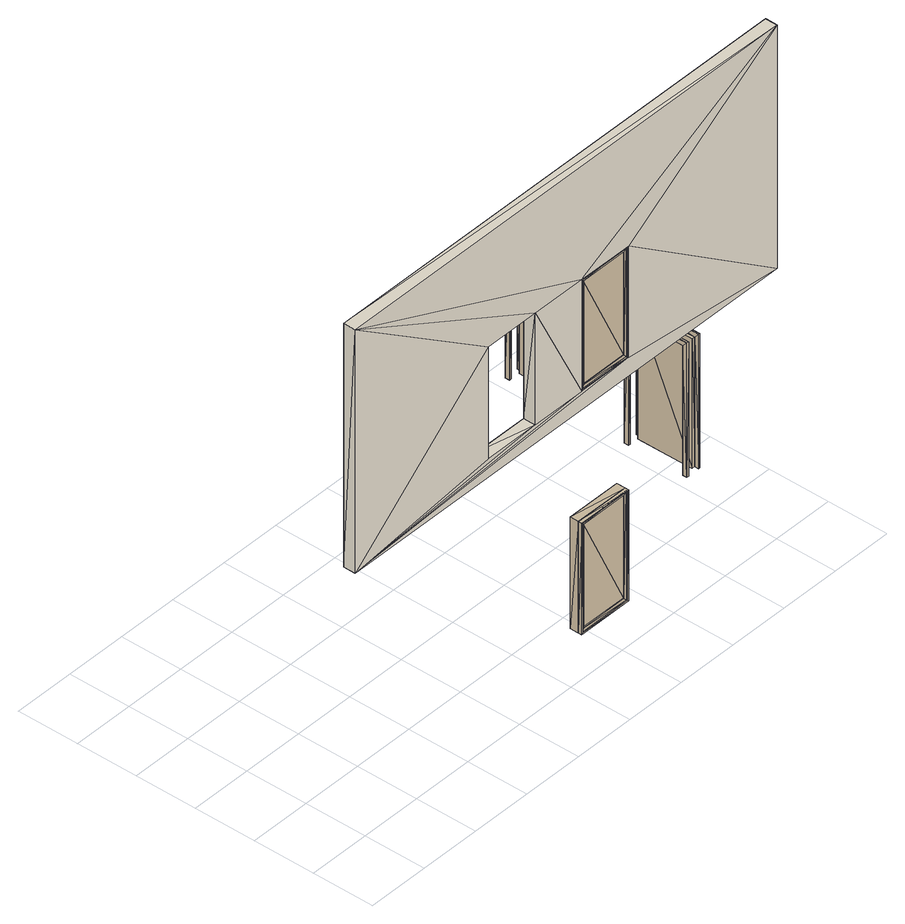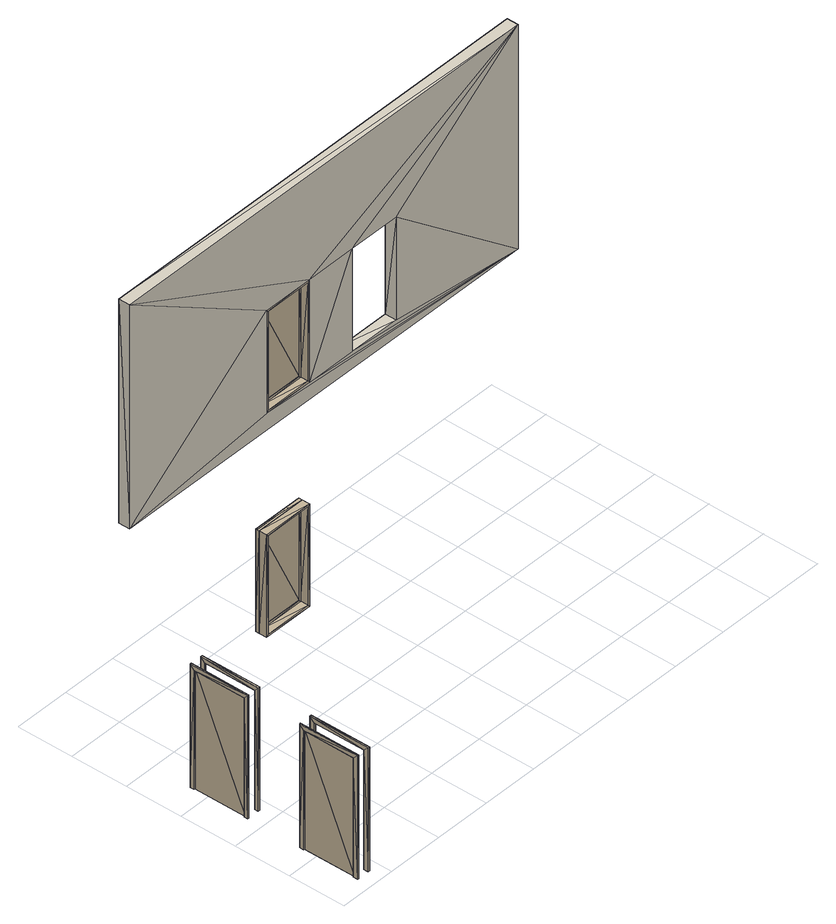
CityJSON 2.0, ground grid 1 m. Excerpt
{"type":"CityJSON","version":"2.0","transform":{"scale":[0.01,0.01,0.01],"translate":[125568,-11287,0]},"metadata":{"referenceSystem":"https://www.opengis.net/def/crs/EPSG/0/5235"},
"CityObjects":{
"building1":{"type":"Building","children":["building1-1","building1-2","building1-3","building1-4","building1-5"]},
"building1-1":{"type":"BuildingPart","attributes":{"ifc_type":"IfcWallStandardCase","name":"Basic Wall:Outside wall:355148"},"parents":["building1"],"geometry":[{"type":"MultiSurface","lod":"2.2","boundaries":[[[0,1,2]],[[3,0,2]],[[4,5,6]],[[4,6,7]],[[5,1,0]],[[5,0,6]],[[3,2,4]],[[7,3,4]],[[8,9,10]],[[11,8,10]],[[11,10,12]],[[13,11,12]],[[13,12,14]],[[15,13,14]],[[15,14,9]],[[8,15,9]],[[16,17,18]],[[19,16,18]],[[19,18,20]],[[20,18,21]],[[20,21,22]],[[23,20,22]],[[23,22,16]],[[16,22,17]],[[12,2,1]],[[10,2,12]],[[21,2,10]],[[14,12,1]],[[22,10,9]],[[22,21,10]],[[4,21,18]],[[4,2,21]],[[5,18,17]],[[5,4,18]],[[1,5,17]],[[1,17,22]],[[1,22,9]],[[1,9,14]],[[0,3,13]],[[13,3,11]],[[11,3,20]],[[0,13,15]],[[8,11,23]],[[11,20,23]],[[19,20,7]],[[20,3,7]],[[16,19,6]],[[19,7,6]],[[16,6,0]],[[23,16,0]],[[8,23,0]],[[15,8,0]]]}]},
"building1-2":{"type":"BuildingInstallation","attributes":{"ifc_type":"IfcWindow","name":"M_Fixed:0915 x 1830mm:354443"},"parents":["building1"],"geometry":[{"type":"MultiSurface","lod":"2.2","boundaries":[[[24,25,26]],[[27,24,26]],[[27,26,28]],[[29,27,28]],[[29,28,30]],[[31,29,30]],[[31,30,25]],[[24,31,25]],[[26,25,28]],[[25,30,28]],[[29,24,27]],[[29,31,24]],[[32,33,34]],[[35,32,34]],[[35,34,36]],[[37,35,36]],[[37,36,38]],[[39,37,38]],[[39,38,33]],[[32,39,33]],[[40,41,42]],[[43,40,42]],[[43,42,44]],[[45,43,44]],[[45,44,46]],[[47,45,46]],[[47,46,41]],[[40,47,41]],[[33,41,46]],[[33,46,34]],[[33,38,42]],[[41,33,42]],[[42,38,44]],[[46,44,36]],[[34,46,36]],[[44,38,36]],[[47,40,32]],[[35,47,32]],[[43,39,32]],[[43,32,40]],[[45,39,43]],[[37,45,47]],[[37,47,35]],[[37,39,45]],[[48,49,50]],[[51,48,50]],[[51,50,52]],[[53,51,52]],[[53,52,54]],[[55,53,54]],[[55,54,49]],[[48,55,49]],[[56,33,38]],[[57,56,38]],[[57,38,36]],[[58,57,36]],[[58,36,34]],[[59,58,34]],[[59,34,33]],[[56,59,33]],[[49,33,34]],[[49,34,50]],[[38,33,54]],[[33,49,54]],[[38,54,36]],[[34,36,52]],[[50,34,52]],[[36,54,52]],[[59,56,48]],[[51,59,48]],[[55,56,57]],[[55,48,56]],[[58,55,57]],[[53,58,59]],[[53,59,51]],[[53,55,58]],[[49,60,61]],[[50,49,61]],[[50,61,62]],[[52,50,62]],[[52,62,63]],[[54,52,63]],[[54,63,60]],[[49,54,60]],[[64,65,66]],[[67,64,66]],[[67,66,68]],[[69,67,68]],[[69,68,70]],[[71,69,70]],[[71,70,65]],[[64,71,65]],[[65,70,61]],[[60,65,61]],[[60,63,66]],[[65,60,66]],[[68,66,62]],[[70,68,62]],[[66,63,62]],[[61,70,62]],[[50,71,64]],[[50,64,49]],[[67,54,49]],[[67,49,64]],[[52,67,69]],[[52,69,71]],[[52,54,67]],[[52,71,50]]]}]},
"building1-3":{"type":"BuildingInstallation","attributes":{"ifc_type":"IfcWindow","name":"M_Fixed:0915 x 1830mm:355164"},"parents":["building1"],"geometry":[{"type":"MultiSurface","lod":"2.2","boundaries":[[[72,73,74]],[[75,72,74]],[[75,74,76]],[[77,75,76]],[[77,76,78]],[[79,77,78]],[[79,78,73]],[[72,79,73]],[[74,73,76]],[[73,78,76]],[[77,72,75]],[[77,79,72]],[[80,81,82]],[[83,80,82]],[[83,82,84]],[[85,83,84]],[[85,84,86]],[[87,85,86]],[[87,86,81]],[[80,87,81]],[[88,89,90]],[[91,88,90]],[[91,90,92]],[[93,91,92]],[[93,92,94]],[[95,93,94]],[[95,94,89]],[[88,95,89]],[[81,89,94]],[[81,94,82]],[[81,86,90]],[[89,81,90]],[[90,86,92]],[[94,92,84]],[[82,94,84]],[[92,86,84]],[[95,88,80]],[[83,95,80]],[[91,87,80]],[[91,80,88]],[[93,87,91]],[[85,93,95]],[[85,95,83]],[[85,87,93]],[[18,96,97]],[[21,18,97]],[[21,97,98]],[[22,21,98]],[[22,98,99]],[[17,22,99]],[[17,99,96]],[[18,17,96]],[[100,81,86]],[[101,100,86]],[[101,86,84]],[[102,101,84]],[[102,84,82]],[[103,102,82]],[[103,82,81]],[[100,103,81]],[[96,81,82]],[[96,82,97]],[[86,81,99]],[[81,96,99]],[[86,99,84]],[[82,84,98]],[[97,82,98]],[[84,99,98]],[[103,100,18]],[[21,103,18]],[[17,100,101]],[[17,18,100]],[[102,17,101]],[[22,102,103]],[[22,103,21]],[[22,17,102]],[[96,19,20]],[[97,96,20]],[[97,20,23]],[[98,97,23]],[[98,23,16]],[[99,98,16]],[[99,16,19]],[[96,99,19]],[[104,105,106]],[[107,104,106]],[[107,106,108]],[[109,107,108]],[[109,108,110]],[[111,109,110]],[[111,110,105]],[[104,111,105]],[[105,110,20]],[[19,105,20]],[[19,16,106]],[[105,19,106]],[[108,106,23]],[[110,108,23]],[[106,16,23]],[[20,110,23]],[[97,111,104]],[[97,104,96]],[[107,99,96]],[[107,96,104]],[[98,107,109]],[[98,109,111]],[[98,99,107]],[[98,111,97]]]}]},
"building1-4":{"type":"BuildingInstallation","attributes":{"ifc_type":"IfcDoor","name":"M_Single-Flush:Inside Door:353172"},"parents":["building1"],"geometry":[{"type":"MultiSurface","lod":"2.2","boundaries":[[[112,113,114]],[[115,112,114]],[[115,114,116]],[[117,115,116]],[[117,116,118]],[[119,117,118]],[[119,118,120]],[[121,119,120]],[[121,120,122]],[[123,121,122]],[[123,122,124]],[[125,123,124]],[[125,124,126]],[[127,125,126]],[[127,126,113]],[[112,127,113]],[[114,113,120]],[[113,122,120]],[[122,113,126]],[[122,126,124]],[[120,118,116]],[[114,120,116]],[[121,112,115]],[[121,123,112]],[[127,112,123]],[[125,127,123]],[[117,119,121]],[[117,121,115]],[[128,129,130]],[[131,128,130]],[[131,130,132]],[[133,131,132]],[[133,132,134]],[[135,133,134]],[[135,134,136]],[[137,135,136]],[[137,136,138]],[[139,137,138]],[[139,138,140]],[[141,139,140]],[[141,140,142]],[[143,141,142]],[[143,142,129]],[[128,143,129]],[[134,129,136]],[[136,129,142]],[[129,134,130]],[[130,134,132]],[[138,136,140]],[[136,142,140]],[[137,128,135]],[[143,128,137]],[[131,135,128]],[[133,135,131]],[[141,137,139]],[[141,143,137]],[[144,145,118]],[[120,144,118]],[[120,118,124]],[[122,120,124]],[[122,124,146]],[[147,122,146]],[[147,146,145]],[[144,147,145]],[[118,145,124]],[[145,146,124]],[[122,144,120]],[[122,147,144]]]}]},
"building1-5":{"type":"BuildingInstallation","attributes":{"ifc_type":"IfcDoor","name":"M_Single-Flush:Inside Door:353248"},"parents":["building1"],"geometry":[{"type":"MultiSurface","lod":"2.2","boundaries":[[[148,149,150]],[[151,148,150]],[[151,150,152]],[[153,151,152]],[[153,152,154]],[[155,153,154]],[[155,154,156]],[[157,155,156]],[[157,156,158]],[[159,157,158]],[[159,158,160]],[[161,159,160]],[[161,160,162]],[[163,161,162]],[[163,162,149]],[[148,163,149]],[[150,149,156]],[[149,158,156]],[[158,149,162]],[[158,162,160]],[[156,154,152]],[[150,156,152]],[[157,148,151]],[[157,159,148]],[[163,148,159]],[[161,163,159]],[[153,155,157]],[[153,157,151]],[[164,165,166]],[[167,164,166]],[[167,166,168]],[[169,167,168]],[[169,168,170]],[[171,169,170]],[[171,170,172]],[[173,171,172]],[[173,172,174]],[[175,173,174]],[[175,174,176]],[[177,175,176]],[[177,176,178]],[[179,177,178]],[[179,178,165]],[[164,179,165]],[[170,165,172]],[[172,165,178]],[[165,170,166]],[[166,170,168]],[[174,172,176]],[[172,178,176]],[[173,164,171]],[[179,164,173]],[[167,171,164]],[[169,171,167]],[[177,173,175]],[[177,179,173]],[[180,181,154]],[[156,180,154]],[[156,154,160]],[[158,156,160]],[[158,160,182]],[[183,158,182]],[[183,182,181]],[[180,183,181]],[[154,181,160]],[[181,182,160]],[[158,180,156]],[[158,183,180]]]}]}
},
"vertices":[
[22,55,400],[22,35,400],[22,35,800],[22,55,800],[842,35,800],[842,35,400],[842,55,400],[842,55,800],[372,55,430],[372,35,430],[372,35,614],[372,55,614],[280,35,614],[280,55,614],[280,35,430],[280,55,430],[553,55,430],[553,35,430],[553,35,614],[553,55,614],[462,55,614],[462,35,614],[462,35,430],[462,55,430],
[547,39,207],[547,39,37],[547,40,37],[547,40,207],[468,40,37],[468,40,207],[468,39,37],[468,39,207],[551,37,212],[551,41,212],[464,41,212],[464,37,212],[464,41,32],[464,37,32],[551,41,32],[551,37,32],[547,37,207],[547,41,207],[547,41,37],[547,37,37],[468,41,37],[468,37,37],[468,41,207],[468,37,207],[553,35,213],[553,41,213],[462,41,213],[462,35,213],[462,41,30],[462,35,30],[553,41,30],[553,35,30],[551,35,212],[551,35,32],[464,35,32],[464,35,212],[553,55,213],[462,55,213],[462,55,30],[553,55,30],[550,41,210],[550,55,210],[550,55,34],[550,41,34],[465,55,34],[465,41,34],[465,55,210],[465,41,210],
[547,39,607],[547,39,437],[547,40,437],[547,40,607],[468,40,437],[468,40,607],[468,39,437],[468,39,607],[551,37,612],[551,41,612],[464,41,612],[464,37,612],[464,41,432],[464,37,432],[551,41,432],[551,37,432],[547,37,607],[547,41,607],[547,41,437],[547,37,437],[468,41,437],[468,37,437],[468,41,607],[468,37,607],[553,41,614],[462,41,614],[462,41,430],[553,41,430],[551,35,612],[551,35,432],[464,35,432],[464,35,612],[550,41,610],[550,55,610],[550,55,434],[550,41,434],[465,55,434],[465,41,434],[465,55,610],[465,41,610],
[844,274,221],[842,274,221],[842,168,221],[844,168,221],[842,168,0],[844,168,0],[842,175,0],[844,175,0],[842,175,213],[844,175,213],[842,267,213],[844,267,213],[842,267,0],[844,267,0],[842,274,0],[844,274,0],[822,168,221],[819,168,221],[819,168,0],[822,168,0],[819,175,0],[822,175,0],[819,175,213],[822,175,213],[819,267,213],[822,267,213],[819,267,0],[822,267,0],[819,274,0],[822,274,0],[819,274,221],[822,274,221],[837,175,213],[837,175,0],[837,267,0],[837,267,213],
[844,476,221],[842,476,221],[842,369,221],[844,369,221],[842,369,0],[844,369,0],[842,377,0],[844,377,0],[842,377,213],[844,377,213],[842,468,213],[844,468,213],[842,468,0],[844,468,0],[842,476,0],[844,476,0],[822,369,221],[819,369,221],[819,369,0],[822,369,0],[819,377,0],[822,377,0],[819,377,213],[822,377,213],[819,468,213],[822,468,213],[819,468,0],[822,468,0],[819,476,0],[822,476,0],[819,476,221],[822,476,221],[837,377,213],[837,377,0],[837,468,0],[837,468,213]
]}
